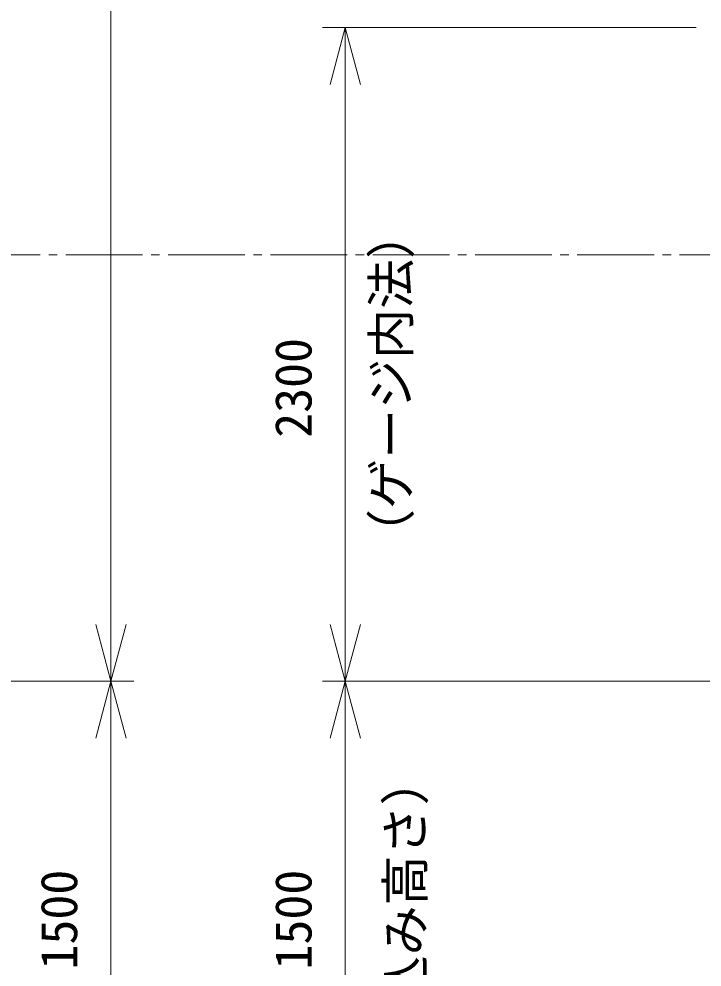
# Model space of a CAD drawing. Units: millimetres, scale not verified. Extents: x -8040 to 8050, y -12949 to 12951.
# Drawn here: x 1040 to 3443, y -4298 to -963 of the extents above; entities that cross this region are included whole.
import ezdxf
from ezdxf.enums import TextEntityAlignment as Align

# ---------------------------------------------------------------- set-up
doc = ezdxf.new("R2010")
doc.units = ezdxf.units.MM
doc.header["$LTSCALE"] = 30
doc.linetypes.add('CHAIN2', pattern=[12, 9, -1, 1, -1])
doc.layers.add('0-6_05 寸法', color=7, linetype='Continuous', lineweight=18)
doc.layers.add('0-C_21 躯体・土木、中心線', color=1, linetype='CHAIN2', lineweight=18)
doc.styles.add('ＭＳ ゴシック', font='')
doc.styles.get('ＭＳ ゴシック').set_extended_font_data('MS Gothic')

msp = doc.modelspace()

# ---------------------------------------------------------------- linework, layer by layer
at = {"layer": '0-6_05 寸法'}
for p, q in [((1363.34, 4006.83), (1363.34, -3093.17)), ((3421.98, -993.17), (2107.97, -993.17)), ((2187.97, -993.17), (2187.97, -1193.17)), ((2187.97, -1193.17), (2187.97, -3093.17)), ((1363.34, -3293.17), (1363.34, -3093.17)), ((2187.97, -3293.17), (2187.97, -3093.17)), ((-851.08, -3293.17), (1443.34, -3293.17)), ((-851.08, -3293.17), (1443.34, -3293.17)), ((1363.34, -3293.17), (1363.34, -3493.17)), ((3499.48, -3293.17), (2107.97, -3293.17)), ((3499.48, -3293.17), (2107.97, -3293.17)), ((2187.97, -3293.17), (2187.97, -3493.17)), ((1363.34, -3493.17), (1363.34, -4593.17)), ((2187.97, -3493.17), (2187.97, -4593.17))]:
    msp.add_line(p, q, dxfattribs=at)
for points in [[(2134.38, -1193.17), (2187.97, -993.17), (2241.56, -1193.17)], [(1416.93, -3093.17), (1363.34, -3293.17), (1309.75, -3093.17)], [(2241.56, -3093.17), (2187.97, -3293.17), (2134.38, -3093.17)], [(1309.75, -3493.17), (1363.34, -3293.17), (1416.93, -3493.17)], [(2134.38, -3493.17), (2187.97, -3293.17), (2241.56, -3493.17)]]:
    msp.add_lwpolyline(points, dxfattribs=at)
at = {"layer": '0-C_21 躯体・土木、中心線'}
msp.add_line((4714.4, -1793.17), (-6742.08, -1793.17), dxfattribs=at)

# ---------------------------------------------------------------- texts
at = {"layer": '0-6_05 寸法', "style": 'ＭＳ ゴシック'}
for s, p in [('（ゲージ内法）', (2451.85, -2862.62)), ('2300', (2107.97, -2436.51)), ('（乗込み高さ）', (2501.93, -4785.52)), ('1500', (1283.34, -4307.17)), ('1500', (2107.97, -4307.17))]:
    msp.add_text(s, height=129, rotation=90, dxfattribs=at).set_placement(p, align=Align.BOTTOM_LEFT)

doc.saveas('drawing.dxf')
